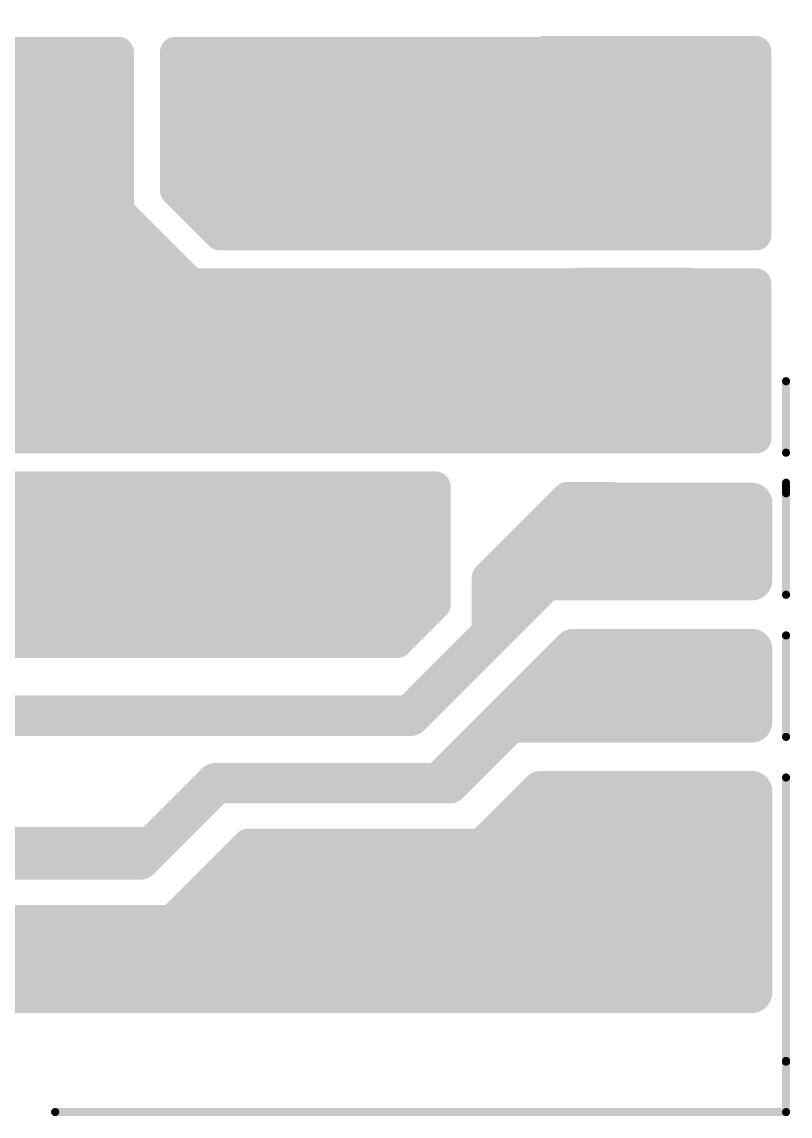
# Model space of a CAD drawing. Extents: x 13 to 23.9, y 0.2 to 11.6.
# Drawn here: x 22.959 to 23.905, y 7.545 to 8.892 of the extents above; entities that cross this region are included whole.
import ezdxf

# ---------------------------------------------------------------- set-up
doc = ezdxf.new("R2010")
doc.units = 0
doc.header["$MEASUREMENT"] = 0
doc.layers.add('BOARD', color=250, linetype='Continuous')
doc.layers.add('BOTTOM', color=250, linetype='Continuous')
doc.layers.get('0').off()

# ---------------------------------------------------------------- blocks, each defined once
blk = doc.blocks.new('UNIT_DISC')
at = {"linetype": 'Continuous', "const_width": 0.5}
blk.add_lwpolyline([(0.25, 0, 1), (-0.25, 0, 1)], format="xyb", close=True, dxfattribs=at)
blk = doc.blocks.new('SHAPE_RR_1900_1300_0_0_0_0')
for points in [[(-0.0625, -0.065), (0.0625, -0.065), (-0.0625, 0.065), (0.0625, 0.065)], [(-0.095, -0.0325), (0.095, -0.0325), (-0.095, 0.0325), (0.095, 0.0325)]]:
    blk.add_solid(points)
at = {"xscale": 0.065, "yscale": 0.065, "zscale": 0.065}
for p in [(-0.0625, 0.0325), (0.0625, 0.0325), (-0.0625, -0.0325), (0.0625, -0.0325)]:
    blk.add_blockref('UNIT_DISC', p, dxfattribs=at)
blk = doc.blocks.new('P_RX190Y130D16A')
at = {"layer": 'BOTTOM'}
blk.add_blockref('SHAPE_RR_1900_1300_0_0_0_0', (0, 0), dxfattribs=at)
blk = doc.blocks.new('SHAPE_EL_1400_1400_0_0_0_0')
at = {"xscale": 0.14, "yscale": 0.14, "zscale": 0.14}
blk.add_blockref('UNIT_DISC', (0, 0), dxfattribs=at)
blk = doc.blocks.new('P_EX140Y140D18A')
at = {"layer": 'BOTTOM'}
blk.add_blockref('SHAPE_EL_1400_1400_0_0_0_0', (0, 0), dxfattribs=at)
blk = doc.blocks.new('D16')
for p in [(23.413, 8.8), (23.413, 8.2)]:
    blk.add_blockref('P_EX140Y140D18A', p)
blk = doc.blocks.new('D11')
for p in [(22.987, 8.8), (22.987, 8.2)]:
    blk.add_blockref('P_EX140Y140D18A', p)
blk = doc.blocks.new('SHAPE_RR_2200_1800_0_0_0_0')
for points in [[(-0.065, -0.09), (0.065, -0.09), (-0.065, 0.09), (0.065, 0.09)], [(-0.11, -0.045), (0.11, -0.045), (-0.11, 0.045), (0.11, 0.045)]]:
    blk.add_solid(points)
at = {"xscale": 0.09, "yscale": 0.09, "zscale": 0.09}
for p in [(-0.065, 0.045), (0.065, 0.045), (-0.065, -0.045), (0.065, -0.045)]:
    blk.add_blockref('UNIT_DISC', p, dxfattribs=at)
blk = doc.blocks.new('P_RX220Y180D16A')
at = {"layer": 'BOTTOM'}
blk.add_blockref('SHAPE_RR_2200_1800_0_0_0_0', (0, 0), dxfattribs=at)
blk = doc.blocks.new('D13')
for p in [(23.213, 9.365), (23.213, 8.765)]:
    blk.add_blockref('P_EX140Y140D18A', p)
blk = doc.blocks.new('POLY_S4_L2_26410')
at = {"layer": 'BOTTOM'}
blk.add_solid([(23.868, 7.84), (23.863, 7.955), (23.498, 7.845), (23.613, 7.955)], dxfattribs=at)
blk = doc.blocks.new('POLY_S9_L2_26312')
at = {"layer": 'BOTTOM'}
for points in [[(22.687, 8.325), (22.762, 8.125), (22.537, 8.175)], [(23.475, 8.312), (22.762, 8.125), (22.687, 8.325)], [(23.475, 8.175), (22.762, 8.125), (23.475, 8.312)], [(22.537, 8.175), (22.762, 8.125), (22.162, 8.162)], [(23.425, 8.125), (22.762, 8.125), (23.475, 8.175)], [(22.162, 8.162), (22.762, 8.125), (22.15, 8.037)], [(22.15, 8.037), (22.762, 8.125), (22.662, 8.025)]]:
    blk.add_solid(points, dxfattribs=at)
blk = doc.blocks.new('POLY_S10_L2_26313')
at = {"layer": 'BOTTOM'}
for points in [[(23.075, 8.662), (22.737, 8.55), (23.075, 8.85)], [(23.075, 8.85), (22.737, 8.55), (22.8, 8.85)], [(22.8, 8.85), (22.737, 8.55), (22.737, 8.8)], [(23.162, 8.575), (22.737, 8.55), (23.075, 8.662)], [(23.425, 8.562), (22.737, 8.55), (23.162, 8.575)], [(23.437, 8.387), (22.737, 8.55), (23.425, 8.562)], [(22.912, 8.375), (22.737, 8.55), (23.437, 8.387)]]:
    blk.add_solid(points, dxfattribs=at)
blk = doc.blocks.new('POLY_S5_L2_26337')
at = {"layer": 'BOTTOM'}
for points in [[(23.148, 8.855), (23.523, 8.85), (23.148, 8.68)], [(23.148, 8.68), (23.523, 8.85), (23.218, 8.625)], [(23.218, 8.625), (23.523, 8.85), (23.543, 8.63)]]:
    blk.add_solid(points, dxfattribs=at)
blk = doc.blocks.new('POLY_S4_L2_26352')
at = {"layer": 'BOTTOM'}
blk.add_solid([(23.638, 8.637), (23.863, 8.637), (23.638, 8.85), (23.863, 8.85)], dxfattribs=at)
blk = doc.blocks.new('POLY_S4_L2_26353')
at = {"layer": 'BOTTOM'}
blk.add_solid([(23.638, 8.387), (23.863, 8.387), (23.638, 8.575), (23.863, 8.575)], dxfattribs=at)
blk = doc.blocks.new('POLY_S4_L2_26368')
at = {"layer": 'BOTTOM'}
blk.add_solid([(23.423, 8.63), (23.718, 8.63), (23.423, 8.86), (23.708, 8.86)], dxfattribs=at)
blk = doc.blocks.new('POLY_S4_L2_26369')
at = {"layer": 'BOTTOM'}
blk.add_solid([(23.413, 8.38), (23.718, 8.375), (23.438, 8.575), (23.708, 8.575)], dxfattribs=at)
blk = doc.blocks.new('POLY_S4_L2_26411')
at = {"layer": 'BOTTOM'}
blk.add_solid([(23.863, 8.03), (23.863, 8.13), (23.543, 8.025), (23.648, 8.13)], dxfattribs=at)
blk = doc.blocks.new('POLY_S4_L2_26412')
at = {"layer": 'BOTTOM'}
blk.add_solid([(23.563, 8.2), (23.863, 8.205), (23.603, 8.285), (23.863, 8.31)], dxfattribs=at)

msp = doc.modelspace()

# ---------------------------------------------------------------- linework, layer by layer
at = {"layer": 'BOARD', "linetype": 'Continuous', "const_width": 0.01}
for points in [[(23.9, 8.362), (23.9, 8.45)], [(23.9, 8.312), (23.9, 8.325)], [(23.9, 8.187), (23.9, 8.312)], [(23.9, 8.012), (23.9, 8.137)], [(23.9, 7.612), (23.9, 7.962)], [(23.9, 7.55), (23.9, 7.613)], [(23, 7.55), (23.9, 7.55)]]:
    msp.add_lwpolyline(points, dxfattribs=at)
at = {"layer": 'BOTTOM', "linetype": 'Continuous'}
for points, const_width in [([(22.801, 8.855), (23.078, 8.855)], 0.038), ([(23.078, 8.805), (23.078, 8.855)], 0.038), ([(23.148, 8.685), (23.148, 8.855)], 0.038), ([(23.148, 8.855), (23.613, 8.855)], 0.038), ([(23.601, 8.856), (23.86, 8.856)], 0.038), ([(23.718, 8.855), (23.863, 8.855)], 0.038), ([(23.863, 8.63), (23.863, 8.856)], 0.038), ([(23.078, 8.66), (23.078, 8.82)], 0.038), ([(23.148, 8.685), (23.203, 8.63)], 0.038), ([(23.078, 8.66), (23.168, 8.57)], 0.038), ([(23.203, 8.63), (23.863, 8.63)], 0.038), ([(23.373, 8.63), (23.713, 8.63)], 0.038), ([(23.693, 8.63), (23.863, 8.63)], 0.038), ([(23.168, 8.57), (23.828, 8.57)], 0.038), ([(23.387, 8.57), (23.713, 8.57)], 0.038), ([(23.432, 8.38), (23.432, 8.57)], 0.038), ([(23.653, 8.57), (23.863, 8.57)], 0.038), ([(23.863, 8.38), (23.863, 8.57)], 0.038), ([(22.903, 8.38), (23.863, 8.38)], 0.038), ([(23.333, 8.38), (23.713, 8.38)], 0.038), ([(23.688, 8.38), (23.863, 8.38)], 0.038), ([(22.685, 8.32), (23.468, 8.32)], 0.038), ([(22.983, 8.32), (23.198, 8.32)], 0.038), ([(22.983, 8.32), (23.468, 8.32)], 0.038), ([(23.038, 8.32), (23.273, 8.32)], 0.038), ([(23.468, 8.175), (23.468, 8.32)], 0.038), ([(23.468, 8.175), (23.468, 8.32)], 0.038), ([(23.533, 8.208), (23.631, 8.306)], 0.04), ([(23.538, 8.205), (23.633, 8.3)], 0.05), ([(23.633, 8.3), (23.858, 8.3)], 0.05), ([(23.631, 8.306), (23.685, 8.306)], 0.04), ([(23.858, 8.205), (23.858, 8.3)], 0.05), ([(23.437, 8.038), (23.637, 8.238)], 0.05), ([(23.533, 8.147), (23.533, 8.208)], 0.04), ([(23.598, 8.205), (23.858, 8.205)], 0.05), ([(23.421, 8.128), (23.468, 8.175)], 0.038), ([(22.844, 8.128), (23.421, 8.128)], 0.038), ([(23.473, 7.955), (23.638, 8.12)], 0.05), ([(23.638, 8.12), (23.858, 8.12)], 0.05), ([(23.858, 8.03), (23.858, 8.12)], 0.05), ([(23.485, 7.955), (23.61, 8.08)], 0.05), ([(22.8, 8.038), (23.437, 8.038)], 0.05), ([(23.473, 7.955), (23.548, 8.03)], 0.05), ([(23.548, 8.03), (23.693, 8.03)], 0.05), ([(23.653, 8.03), (23.858, 8.03)], 0.05), ([(23.104, 7.861), (23.198, 7.955)], 0.05), ([(23.198, 7.955), (23.318, 7.955)], 0.05), ([(23.198, 7.955), (23.485, 7.955)], 0.05), ([(23.303, 7.955), (23.473, 7.955)], 0.05), ([(23.503, 7.85), (23.598, 7.945)], 0.05), ([(23.598, 7.945), (23.858, 7.945)], 0.05), ([(23.858, 7.85), (23.858, 7.945)], 0.05), ([(23.858, 7.701), (23.858, 7.893)], 0.05), ([(22.512, 7.876), (23.113, 7.876)], 0.05), ([(23.135, 7.776), (23.238, 7.879)], 0.04), ([(23.238, 7.879), (23.535, 7.879)], 0.04), ([(22.45, 7.861), (23.104, 7.861)], 0.05), ([(22.758, 7.865), (23.108, 7.865)], 0.038), ([(23.233, 7.86), (23.533, 7.86)], 0.05), ([(23.323, 7.871), (23.592, 7.871)], 0.04), ([(23.103, 7.693), (23.261, 7.851)], 0.04), ([(23.15, 7.762), (23.238, 7.85)], 0.05), ([(23.223, 7.85), (23.708, 7.85)], 0.05), ([(23.238, 7.85), (23.462, 7.85)], 0.05), ([(23.688, 7.85), (23.858, 7.85)], 0.05), ([(23.708, 7.85), (23.768, 7.85)], 0.05), ([(23.863, 7.809), (23.863, 7.861)], 0.04), ([(23.207, 7.809), (23.863, 7.809)], 0.04), ([(22.599, 7.785), (23.155, 7.785)], 0.04), ([(23.168, 7.744), (23.2, 7.776)], 0.05), ([(23.2, 7.776), (23.827, 7.776)], 0.05), ([(22.587, 7.762), (23.15, 7.762)], 0.05), ([(23.143, 7.744), (23.837, 7.744)], 0.05), ([(23.143, 7.744), (23.162, 7.744)], 0.05), ([(23.162, 7.744), (23.168, 7.744)], 0.05), ([(22.56, 7.725), (23.116, 7.725)], 0.04), ([(22.545, 7.697), (23.109, 7.697)], 0.05), ([(22.785, 7.701), (23.858, 7.701)], 0.05), ([(23.076, 7.697), (23.858, 7.697)], 0.05), ([(23.858, 7.697), (23.858, 7.704)], 0.05), ([(22.542, 7.693), (23.103, 7.693)], 0.04)]:
    msp.add_lwpolyline(points, dxfattribs=dict(at, const_width=const_width))

# ---------------------------------------------------------------- block references
for name, p in [('D13', (0, 0)), ('D11', (0, 0)), ('D16', (0, 0)), ('POLY_S5_L2_26337', (0, 0)), ('POLY_S4_L2_26368', (0, 0)), ('POLY_S10_L2_26313', (0, 0)), ('POLY_S4_L2_26352', (0, 0)), ('P_RX220Y180D16A', (23.713, 8.735)), ('P_RX220Y180D16A', (23.713, 8.5)), ('POLY_S4_L2_26369', (0, 0)), ('POLY_S4_L2_26353', (0, 0)), ('POLY_S9_L2_26312', (0, 0)), ('P_RX190Y130D16A', (23.713, 8.25)), ('POLY_S4_L2_26412', (0, 0)), ('P_RX190Y130D16A', (23.713, 8.075)), ('POLY_S4_L2_26411', (0, 0)), ('P_RX190Y130D16A', (23.713, 7.9)), ('POLY_S4_L2_26410', (0, 0))]:
    msp.add_blockref(name, p)
at = {"layer": 'BOARD', "xscale": 0.01, "yscale": 0.01, "zscale": 0.01}
for p in [(23.9, 8.45), (23.9, 8.362), (23.9, 8.325), (23.9, 8.312), (23.9, 8.312), (23.9, 8.187), (23.9, 8.137), (23.9, 8.012), (23.9, 7.962), (23.9, 7.613), (23.9, 7.612), (23, 7.55), (23.9, 7.55), (23.9, 7.55)]:
    msp.add_blockref('UNIT_DISC', p, dxfattribs=at)
at = {"layer": 'BOTTOM'}
for p, xscale, yscale, zscale in [((23.078, 8.855), 0.038, 0.038, 0.038), ((23.078, 8.855), 0.038, 0.038, 0.038), ((23.148, 8.855), 0.038, 0.038, 0.038), ((23.148, 8.855), 0.038, 0.038, 0.038), ((23.601, 8.856), 0.038, 0.038, 0.038), ((23.613, 8.855), 0.038, 0.038, 0.038), ((23.718, 8.855), 0.038, 0.038, 0.038), ((23.86, 8.856), 0.038, 0.038, 0.038), ((23.863, 8.856), 0.038, 0.038, 0.038), ((23.863, 8.855), 0.038, 0.038, 0.038), ((23.078, 8.82), 0.038, 0.038, 0.038), ((23.078, 8.805), 0.038, 0.038, 0.038), ((23.148, 8.685), 0.038, 0.038, 0.038), ((23.148, 8.685), 0.038, 0.038, 0.038), ((23.078, 8.66), 0.038, 0.038, 0.038), ((23.078, 8.66), 0.038, 0.038, 0.038), ((23.203, 8.63), 0.038, 0.038, 0.038), ((23.203, 8.63), 0.038, 0.038, 0.038), ((23.373, 8.63), 0.038, 0.038, 0.038), ((23.693, 8.63), 0.038, 0.038, 0.038), ((23.713, 8.63), 0.038, 0.038, 0.038), ((23.863, 8.63), 0.038, 0.038, 0.038), ((23.863, 8.63), 0.038, 0.038, 0.038), ((23.863, 8.63), 0.038, 0.038, 0.038), ((23.168, 8.57), 0.038, 0.038, 0.038), ((23.168, 8.57), 0.038, 0.038, 0.038), ((23.387, 8.57), 0.038, 0.038, 0.038), ((23.432, 8.57), 0.038, 0.038, 0.038), ((23.653, 8.57), 0.038, 0.038, 0.038), ((23.713, 8.57), 0.038, 0.038, 0.038), ((23.828, 8.57), 0.038, 0.038, 0.038), ((23.863, 8.57), 0.038, 0.038, 0.038), ((23.863, 8.57), 0.038, 0.038, 0.038), ((23.333, 8.38), 0.038, 0.038, 0.038), ((23.432, 8.38), 0.038, 0.038, 0.038), ((23.688, 8.38), 0.038, 0.038, 0.038), ((23.713, 8.38), 0.038, 0.038, 0.038), ((23.863, 8.38), 0.038, 0.038, 0.038), ((23.863, 8.38), 0.038, 0.038, 0.038), ((23.863, 8.38), 0.038, 0.038, 0.038), ((22.983, 8.32), 0.038, 0.038, 0.038), ((22.983, 8.32), 0.038, 0.038, 0.038), ((23.038, 8.32), 0.038, 0.038, 0.038), ((23.198, 8.32), 0.038, 0.038, 0.038), ((23.273, 8.32), 0.038, 0.038, 0.038), ((23.468, 8.32), 0.038, 0.038, 0.038), ((23.468, 8.32), 0.038, 0.038, 0.038), ((23.468, 8.32), 0.038, 0.038, 0.038), ((23.468, 8.32), 0.038, 0.038, 0.038), ((23.633, 8.3), 0.05, 0.05, 0.05), ((23.633, 8.3), 0.05, 0.05, 0.05), ((23.631, 8.306), 0.04, 0.04, 0.04), ((23.631, 8.306), 0.04, 0.04, 0.04), ((23.685, 8.306), 0.04, 0.04, 0.04), ((23.858, 8.3), 0.05, 0.05, 0.05), ((23.858, 8.3), 0.05, 0.05, 0.05), ((23.637, 8.238), 0.05, 0.05, 0.05), ((23.538, 8.205), 0.05, 0.05, 0.05), ((23.533, 8.208), 0.04, 0.04, 0.04), ((23.533, 8.208), 0.04, 0.04, 0.04), ((23.598, 8.205), 0.05, 0.05, 0.05), ((23.858, 8.205), 0.05, 0.05, 0.05), ((23.858, 8.205), 0.05, 0.05, 0.05), ((23.468, 8.175), 0.038, 0.038, 0.038), ((23.468, 8.175), 0.038, 0.038, 0.038), ((23.468, 8.175), 0.038, 0.038, 0.038), ((23.533, 8.147), 0.04, 0.04, 0.04), ((23.421, 8.128), 0.038, 0.038, 0.038), ((23.421, 8.128), 0.038, 0.038, 0.038), ((23.638, 8.12), 0.05, 0.05, 0.05), ((23.638, 8.12), 0.05, 0.05, 0.05), ((23.858, 8.12), 0.05, 0.05, 0.05), ((23.858, 8.12), 0.05, 0.05, 0.05), ((23.61, 8.08), 0.05, 0.05, 0.05), ((23.437, 8.038), 0.05, 0.05, 0.05), ((23.437, 8.038), 0.05, 0.05, 0.05), ((23.548, 8.03), 0.05, 0.05, 0.05), ((23.548, 8.03), 0.05, 0.05, 0.05), ((23.653, 8.03), 0.05, 0.05, 0.05), ((23.693, 8.03), 0.05, 0.05, 0.05), ((23.858, 8.03), 0.05, 0.05, 0.05), ((23.858, 8.03), 0.05, 0.05, 0.05), ((23.198, 7.955), 0.05, 0.05, 0.05), ((23.198, 7.955), 0.05, 0.05, 0.05), ((23.198, 7.955), 0.05, 0.05, 0.05), ((23.303, 7.955), 0.05, 0.05, 0.05), ((23.318, 7.955), 0.05, 0.05, 0.05), ((23.473, 7.955), 0.05, 0.05, 0.05), ((23.473, 7.955), 0.05, 0.05, 0.05), ((23.473, 7.955), 0.05, 0.05, 0.05), ((23.485, 7.955), 0.05, 0.05, 0.05), ((23.485, 7.955), 0.05, 0.05, 0.05), ((23.598, 7.945), 0.05, 0.05, 0.05), ((23.598, 7.945), 0.05, 0.05, 0.05), ((23.858, 7.945), 0.05, 0.05, 0.05), ((23.858, 7.945), 0.05, 0.05, 0.05), ((23.858, 7.893), 0.05, 0.05, 0.05), ((23.113, 7.876), 0.05, 0.05, 0.05), ((23.238, 7.879), 0.04, 0.04, 0.04), ((23.238, 7.879), 0.04, 0.04, 0.04), ((23.535, 7.879), 0.04, 0.04, 0.04), ((23.104, 7.861), 0.05, 0.05, 0.05), ((23.104, 7.861), 0.05, 0.05, 0.05), ((23.108, 7.865), 0.038, 0.038, 0.038), ((23.233, 7.86), 0.05, 0.05, 0.05), ((23.323, 7.871), 0.04, 0.04, 0.04), ((23.533, 7.86), 0.05, 0.05, 0.05), ((23.592, 7.871), 0.04, 0.04, 0.04), ((23.223, 7.85), 0.05, 0.05, 0.05), ((23.238, 7.85), 0.05, 0.05, 0.05), ((23.238, 7.85), 0.05, 0.05, 0.05), ((23.261, 7.851), 0.04, 0.04, 0.04), ((23.462, 7.85), 0.05, 0.05, 0.05), ((23.503, 7.85), 0.05, 0.05, 0.05), ((23.688, 7.85), 0.05, 0.05, 0.05), ((23.708, 7.85), 0.05, 0.05, 0.05), ((23.708, 7.85), 0.05, 0.05, 0.05), ((23.768, 7.85), 0.05, 0.05, 0.05), ((23.858, 7.85), 0.05, 0.05, 0.05), ((23.858, 7.85), 0.05, 0.05, 0.05), ((23.863, 7.861), 0.04, 0.04, 0.04), ((23.207, 7.809), 0.04, 0.04, 0.04), ((23.863, 7.809), 0.04, 0.04, 0.04), ((23.863, 7.809), 0.04, 0.04, 0.04), ((23.155, 7.785), 0.04, 0.04, 0.04), ((23.135, 7.776), 0.04, 0.04, 0.04), ((23.2, 7.776), 0.05, 0.05, 0.05), ((23.2, 7.776), 0.05, 0.05, 0.05), ((23.827, 7.776), 0.05, 0.05, 0.05), ((23.15, 7.762), 0.05, 0.05, 0.05), ((23.15, 7.762), 0.05, 0.05, 0.05), ((23.143, 7.744), 0.05, 0.05, 0.05), ((23.143, 7.744), 0.05, 0.05, 0.05), ((23.162, 7.744), 0.05, 0.05, 0.05), ((23.162, 7.744), 0.05, 0.05, 0.05), ((23.168, 7.744), 0.05, 0.05, 0.05), ((23.168, 7.744), 0.05, 0.05, 0.05), ((23.837, 7.744), 0.05, 0.05, 0.05), ((23.116, 7.725), 0.04, 0.04, 0.04), ((23.076, 7.697), 0.05, 0.05, 0.05), ((23.109, 7.697), 0.05, 0.05, 0.05), ((23.858, 7.704), 0.05, 0.05, 0.05), ((23.858, 7.701), 0.05, 0.05, 0.05), ((23.858, 7.701), 0.05, 0.05, 0.05), ((23.858, 7.697), 0.05, 0.05, 0.05), ((23.858, 7.697), 0.05, 0.05, 0.05), ((23.103, 7.693), 0.04, 0.04, 0.04), ((23.103, 7.693), 0.04, 0.04, 0.04)]:
    msp.add_blockref('UNIT_DISC', p, dxfattribs=dict(at, xscale=xscale, yscale=yscale, zscale=zscale))

doc.saveas('drawing.dxf')
